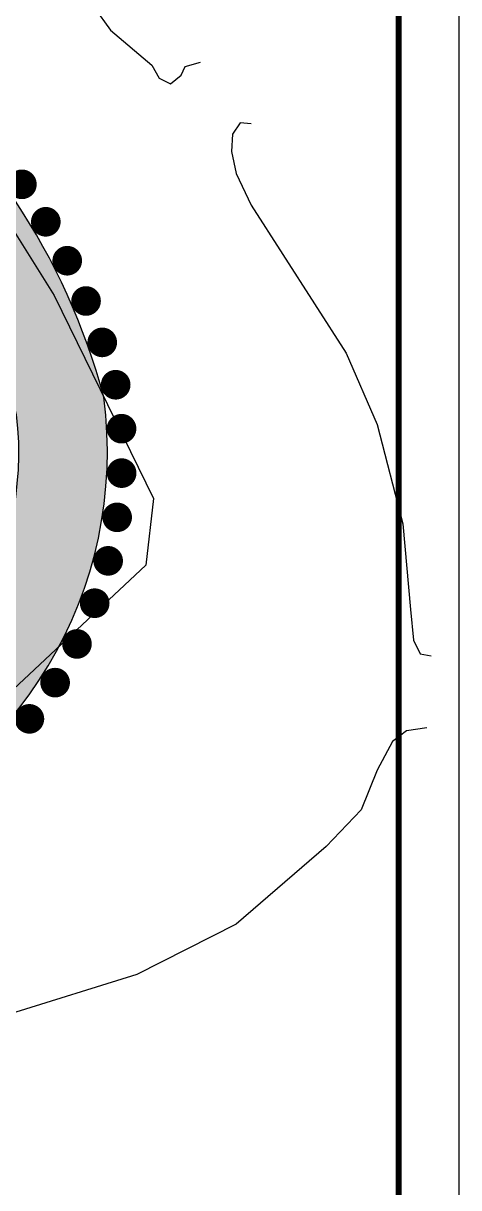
# Model space of a CAD drawing. Header units: millimetres. Extents: x 598301 to 599985, y 1183033 to 1185188.
# Drawn here: x 599837.9 to 599984.9, y 1184181.1 to 1184574 of the extents above; entities that cross this region are included whole.
import ezdxf

# ---------------------------------------------------------------- set-up
doc = ezdxf.new("R2010")
doc.units = ezdxf.units.MM
for name, color, linetype in [('CVCX', 72, 'Continuous'), ('NENPHONGPHU', 253, 'Continuous'), ('rach', 150, 'Continuous'), ('RANH', 7, 'Continuous')]:
    doc.layers.add(name, color=color, linetype=linetype)
doc.layers.add('RANHDAT', color=7, linetype='Continuous', plot=False)

# ---------------------------------------------------------------- blocks, each defined once
blk = doc.blocks.new('2000')
at = {"linetype": 'Continuous', "const_width": 5}
blk.add_lwpolyline([(-2.5, 0, 1), (2.5, 0, 1)], format="xyb", close=True, dxfattribs=at)
blk = doc.blocks.new('nen')
at = {"layer": 'NENPHONGPHU', "linetype": 'Continuous'}
for p, q in [((1160.428215936962, 155.6633254179267), (1202.708215936883, 88.23332541800394)), ((1202.708215936883, 88.23332541800394), (1236.218215936678, 19.73332541808486)), ((1236.218215936678, 19.73332541808486), (1233.728215936674, -2.776674582048749)), ((1233.728215936674, -2.776674582048749), (1141.758215936619, -88.57667458198367))]:
    blk.add_line(p, q, dxfattribs=at)

msp = doc.modelspace()

# ---------------------------------------------------------------- hatches: boundary and pattern name
at = {"layer": 'CVCX'}
h = msp.add_hatch(dxfattribs=at)
h.set_pattern_fill('HEX,_O', color=256)
h.set_pattern_definition([(0, (0, 0), (0, 5.49926), [3.175, -6.35]), (120, (0, 0), (-4.762498862015612, -2.749629999999998), [3.175, -6.35]), (59.99999999999999, (3.175, 0), (-4.762498862015612, 2.74963), [3.175, -6.35])])
edge = h.paths.add_edge_path()
edge.add_line((599053.1699999999, 1184761.61), (599014.3658432622, 1184568.375036782))
edge.add_line((599014.3658432622, 1184568.375036782), (599022.5905119102, 1184566.624866248))
edge.add_line((599022.5905119102, 1184566.624866248), (599028.5216877166, 1184570.474691381))
edge.add_line((599028.5216877166, 1184570.474691381), (599052.1894598408, 1184681.697900528))
edge.add_arc((599108.7393697004, 1184669.897635873), 57.76797167155449, 78.83012175922732, 168.2132300170167, ccw=False)
edge.add_arc((599065.0292068834, 1184442.637815935), 289.1925672612181, 52.96382488186191, 79.05643659569807, ccw=False)
edge.add_arc((599482.623550902, 1184996.076863015), 404.118196385696, 232.9638248820424, 247.0192556175957)
edge.add_arc((599558.1507399138, 1185174.174633619), 597.568893397628, 247.0192733655169, 279.4568044082314)
edge.add_arc((599647.255649032, 1184389.402700907), 195.5349946516256, 15.616813642704983, 87.33898901683938, ccw=False)
edge.add_arc((599726.0804489024, 1184429.39548579), 110.2195859758995, -69.59436604979129, 6.588168337700893, ccw=False)
edge.add_arc((599819.7673099543, 1184177.554908116), 158.4826739648482, 110.4056339503509, 195.4962877644139)
edge.add_line((599667.045835277, 1184135.212150536), (599696.273121286, 1184142.100953833))
edge.add_arc((599819.7673099545, 1184177.554908116), 128.4826739649488, 110.40563395049199, 196.0182464168269, ccw=False)
edge.add_arc((599726.0804489019, 1184429.395485791), 140.2195859765688, 290.4056339503555, 367.5792147122294)
edge.add_arc((599647.2556490318, 1184389.402700908), 225.5349946513917, 15.03012865839066, 88.18698386247864)
edge.add_arc((599558.150739913, 1185174.174633619), 567.5688933973788, 247.01927619635381, 279.76258202847237, ccw=False)
edge.add_line((599336.5596876909, 1184651.650132445), (599336.5597999842, 1184651.650084824))
edge.add_line((599336.5597999842, 1184651.650084824), (599336.5600000008, 1184651.650000002))
edge.add_arc((599482.6235509036, 1184996.076863016), 374.1181963872147, 232.9638248819257, 247.019310441831, ccw=False)
edge.add_arc((599065.0292068829, 1184442.637815936), 319.1925672612987, 52.96382488176573, 92.12924421251327)

# ---------------------------------------------------------------- linework, layer by layer
msp.add_lwpolyline([(599053.1699999999, 1184761.61), (599014.3658432622, 1184568.375036782), (599022.5905119102, 1184566.624866248), (599028.5216877166, 1184570.474691381), (599052.1894598408, 1184681.697900528, -0.4110635464634819), (599119.9301010402, 1184726.571316565, -0.1143449676897977), (599239.2154257523, 1184673.487338601, 0.06140539073122091), (599324.8470179678, 1184624.031056285, 0.1424881566726787), (599656.3336952429, 1184584.726849978, -0.3235800052022803), (599835.5721975398, 1184442.041200995, -0.3452187434612679), (599764.5100737175, 1184326.092431289, 0.3893341718104292), (599667.045835277, 1184135.212150536), (599696.273121286, 1184142.100953833, -0.3919592002658104), (599774.9700000023, 1184297.975000003, 0.3500656121132265), (599865.0750000017, 1184447.890000003, 0.3305095480982269), (599654.3910847371, 1184614.824792482, -0.1438496985082215), (599336.5596876909, 1184651.650132445), (599336.5597999842, 1184651.650084824), (599336.5600000008, 1184651.650000002, -0.06140563084958579), (599257.2850000003, 1184697.435000001, 0.1725746083689566)], format="xyb", close=True, dxfattribs=at)
at = {"layer": 'rach'}
for p, q in [((599861.8327074482, 1184579.292011131), (599867.3855776951, 1184571.681039825)), ((599861.8327074482, 1184579.292011131), (599867.3855776951, 1184571.681039825)), ((599867.3855776951, 1184571.681039825), (599881.2804500159, 1184559.889305556)), ((599867.3855776951, 1184571.681039825), (599881.2804500159, 1184559.889305556)), ((599881.2804500159, 1184559.889305556), (599883.8317715655, 1184555.470356358)), ((599881.2804500159, 1184559.889305556), (599883.8317715655, 1184555.470356358)), ((599891.2054023048, 1184556.516617618), (599892.5311624925, 1184559.370872486)), ((599891.2054023048, 1184556.516617618), (599892.5311624925, 1184559.370872486)), ((599892.5311624925, 1184559.370872486), (599897.7402620042, 1184560.867004408)), ((599892.5311624925, 1184559.370872486), (599897.7402620042, 1184560.867004408)), ((599883.8317715655, 1184555.470356358), (599887.603386032, 1184553.524634738)), ((599883.8317715655, 1184555.470356358), (599887.603386032, 1184553.524634738)), ((599887.603386032, 1184553.524634738), (599891.2054023048, 1184556.516617618)), ((599887.603386032, 1184553.524634738), (599891.2054023048, 1184556.516617618)), ((599911.1659794573, 1184540.406314432), (599908.5707338082, 1184536.556790078)), ((599911.1659794573, 1184540.406314432), (599908.5707338082, 1184536.556790078)), ((599914.8742441239, 1184540.087220469), (599911.1659794573, 1184540.406314432)), ((599914.8742441239, 1184540.087220469), (599911.1659794573, 1184540.406314432)), ((599908.5707338082, 1184536.556790078), (599908.1891755674, 1184530.779517259)), ((599908.5707338082, 1184536.556790078), (599908.1891755674, 1184530.779517259)), ((599908.1891755674, 1184530.779517259), (599909.8212045239, 1184523.287397665)), ((599908.1891755674, 1184530.779517259), (599909.8212045239, 1184523.287397665)), ((599909.8212045239, 1184523.287397665), (599914.8675001694, 1184512.590674467)), ((599909.8212045239, 1184523.287397665), (599914.8675001694, 1184512.590674467)), ((599914.8675001694, 1184512.590674467), (599946.9252551576, 1184462.708918538)), ((599914.8675001694, 1184512.590674467), (599946.9252551576, 1184462.708918538)), ((599946.9252551576, 1184462.708918538), (599957.3492617636, 1184438.617698853)), ((599946.9252551576, 1184462.708918538), (599957.3492617636, 1184438.617698853)), ((599957.3492617636, 1184438.617698853), (599966.0409243876, 1184405.068824184)), ((599957.3492617636, 1184438.617698853), (599966.0409243876, 1184405.068824184)), ((599966.0409243876, 1184405.068824184), (599968.6793609895, 1184376.251741486)), ((599966.0409243876, 1184405.068824184), (599968.6793609895, 1184376.251741486)), ((599968.6793609895, 1184376.251741486), (599969.6046691835, 1184365.886535513)), ((599968.6793609895, 1184376.251741486), (599969.6046691835, 1184365.886535513)), ((599969.6046691835, 1184365.886535513), (599971.943375349, 1184361.267345238)), ((599969.6046691835, 1184365.886535513), (599971.943375349, 1184361.267345238)), ((599971.943375349, 1184361.267345238), (599975.6390884786, 1184360.535188802)), ((599971.943375349, 1184361.267345238), (599975.6390884786, 1184360.535188802)), ((599967.3202934812, 1184335.295803851), (599962.5837799147, 1184331.733030022)), ((599967.3202934812, 1184335.295803851), (599962.5837799147, 1184331.733030022)), ((599974.1400110034, 1184336.324635195), (599967.3202934812, 1184335.295803851)), ((599974.1400110034, 1184336.324635195), (599967.3202934812, 1184335.295803851)), ((599962.5837799147, 1184331.733030022), (599957.3520540554, 1184322.008086285)), ((599962.5837799147, 1184331.733030022), (599957.3520540554, 1184322.008086285)), ((599957.3520540554, 1184322.008086285), (599952.0081589782, 1184308.580285252)), ((599957.3520540554, 1184322.008086285), (599952.0081589782, 1184308.580285252)), ((599952.0081589782, 1184308.580285252), (599940.2182378242, 1184296.274255591)), ((599952.0081589782, 1184308.580285252), (599940.2182378242, 1184296.274255591)), ((599940.2182378242, 1184296.274255591), (599909.7999867192, 1184270.016340715)), ((599940.2182378242, 1184296.274255591), (599909.7999867192, 1184270.016340715)), ((599909.7999867192, 1184270.016340715), (599876.270937826, 1184253.118337612)), ((599909.7999867192, 1184270.016340715), (599876.270937826, 1184253.118337612)), ((599876.270937826, 1184253.118337612), (599833.6509414559, 1184239.773885696)), ((599876.270937826, 1184253.118337612), (599833.6509414559, 1184239.773885696))]:
    msp.add_line(p, q, dxfattribs=at)
at = {"layer": 'RANH'}
msp.add_lwpolyline([(598300.7845293762, 1185187.907425787), (599984.91353039, 1185187.907425787), (599984.91353039, 1183033.446144296), (598300.7845293762, 1183033.446144296)], close=True, dxfattribs=at)
at = {"layer": 'RANH', "const_width": 2.024691358024691}
msp.add_lwpolyline([(598321.0314429564, 1185167.660512206), (599964.6666168098, 1185167.660512206), (599964.6666168098, 1183053.693057876), (598321.0314429564, 1183053.693057876)], close=True, dxfattribs=at)
at = {"layer": 'RANHDAT'}
msp.add_lwpolyline([(599053.1699999999, 1184761.61), (598916.8800000033, 1184082.919999999), (598866.4035917793, 1183685.445772373), (599174.4000000053, 1183684.620000001), (599759.650243841, 1183662.14514809), (599742.6600000042, 1183936.330000003), (599701.3600000031, 1184127.680000003, -0.42672135607775), (599774.9700000023, 1184297.975000003, 0.3500656121151167), (599865.0750000016, 1184447.890000004, 0.3305095480971998), (599654.3910847371, 1184614.824792482, -0.1438495459927418), (599336.5600000008, 1184651.650000002, -0.06140563084958579), (599257.2850000003, 1184697.435000001, 0.1725746083689566)], format="xyb", close=True, dxfattribs=at)
for points in [[(599701.3600000031, 1184127.680000003, -0.42672135607775), (599774.9700000023, 1184297.975000003, 0.3500656121151167), (599865.0750000016, 1184447.890000004, 0.3305095480971998), (599654.3910847371, 1184614.824792482, -0.1438495459927418), (599336.5600000008, 1184651.650000002, -0.06140563084958579), (599257.2850000003, 1184697.435000001, 0.1725746083689566), (599053.1699999999, 1184761.61), (599014.1399569804, 1184567.250179781), (598882.580545635, 1184596.217914362), (598875.429808096, 1184566.740934372), (599008.4868896592, 1184539.099323076), (598954.9616036345, 1184272.556830061)], [(599756.5786315609, 1183539.600280382), (599763.4900000056, 1183600.180000003), (599742.660000004, 1183936.330000003), (599701.3600000031, 1184127.680000003, -0.4267213560782193), (599774.9700000023, 1184297.975000003, 0.3500656121152856), (599865.0750000015, 1184447.890000004, 0.3305095480972832), (599654.3910847371, 1184614.824792482, -0.1438495459927805), (599336.5600000006, 1184651.650000001, -0.06140563084960197), (599257.2850000003, 1184697.435000001, 0.1725746083688919), (599053.1699999999, 1184761.61)]]:
    msp.add_lwpolyline(points, format="xyb", dxfattribs=at)

# ---------------------------------------------------------------- block references
at = {"layer": 'NENPHONGPHU'}
msp.add_blockref('nen', (598645.6117840633, 1184393.906674582), dxfattribs=at)
at = {"layer": 'RANH'}
for p, rotation in [((599837.4551745713, 1184519.673665606), 124.4079221224424), ((599845.5229399092, 1184507.031205646), 120.6799124378566), ((599852.7516189144, 1184493.890930488), 116.9519027532708), ((599859.1106191189, 1184480.308451046), 113.223893068685), ((599864.5730286193, 1184466.341249686), 109.4958833840992), ((599869.1157299707, 1184452.048436953), 105.7678736995134), ((599871.0890250448, 1184437.221148454), 93.08907876226756), ((599871.1230399275, 1184422.227854403), 87.17089157754106), ((599869.6109408085, 1184407.310965326), 81.25270439281451), ((599866.5688462473, 1184392.629491143), 75.33451720808797), ((599862.0291841323, 1184378.339932319), 69.41633002336144), ((599856.0403460095, 1184364.594611608), 63.49814283863491), ((599848.6661712409, 1184351.540050336), 57.57995565390842), ((599839.9852664944, 1184339.315406526), 51.66176846918189)]:
    msp.add_blockref('2000', p, dxfattribs=dict(at, rotation=rotation))

doc.saveas('drawing.dxf')
